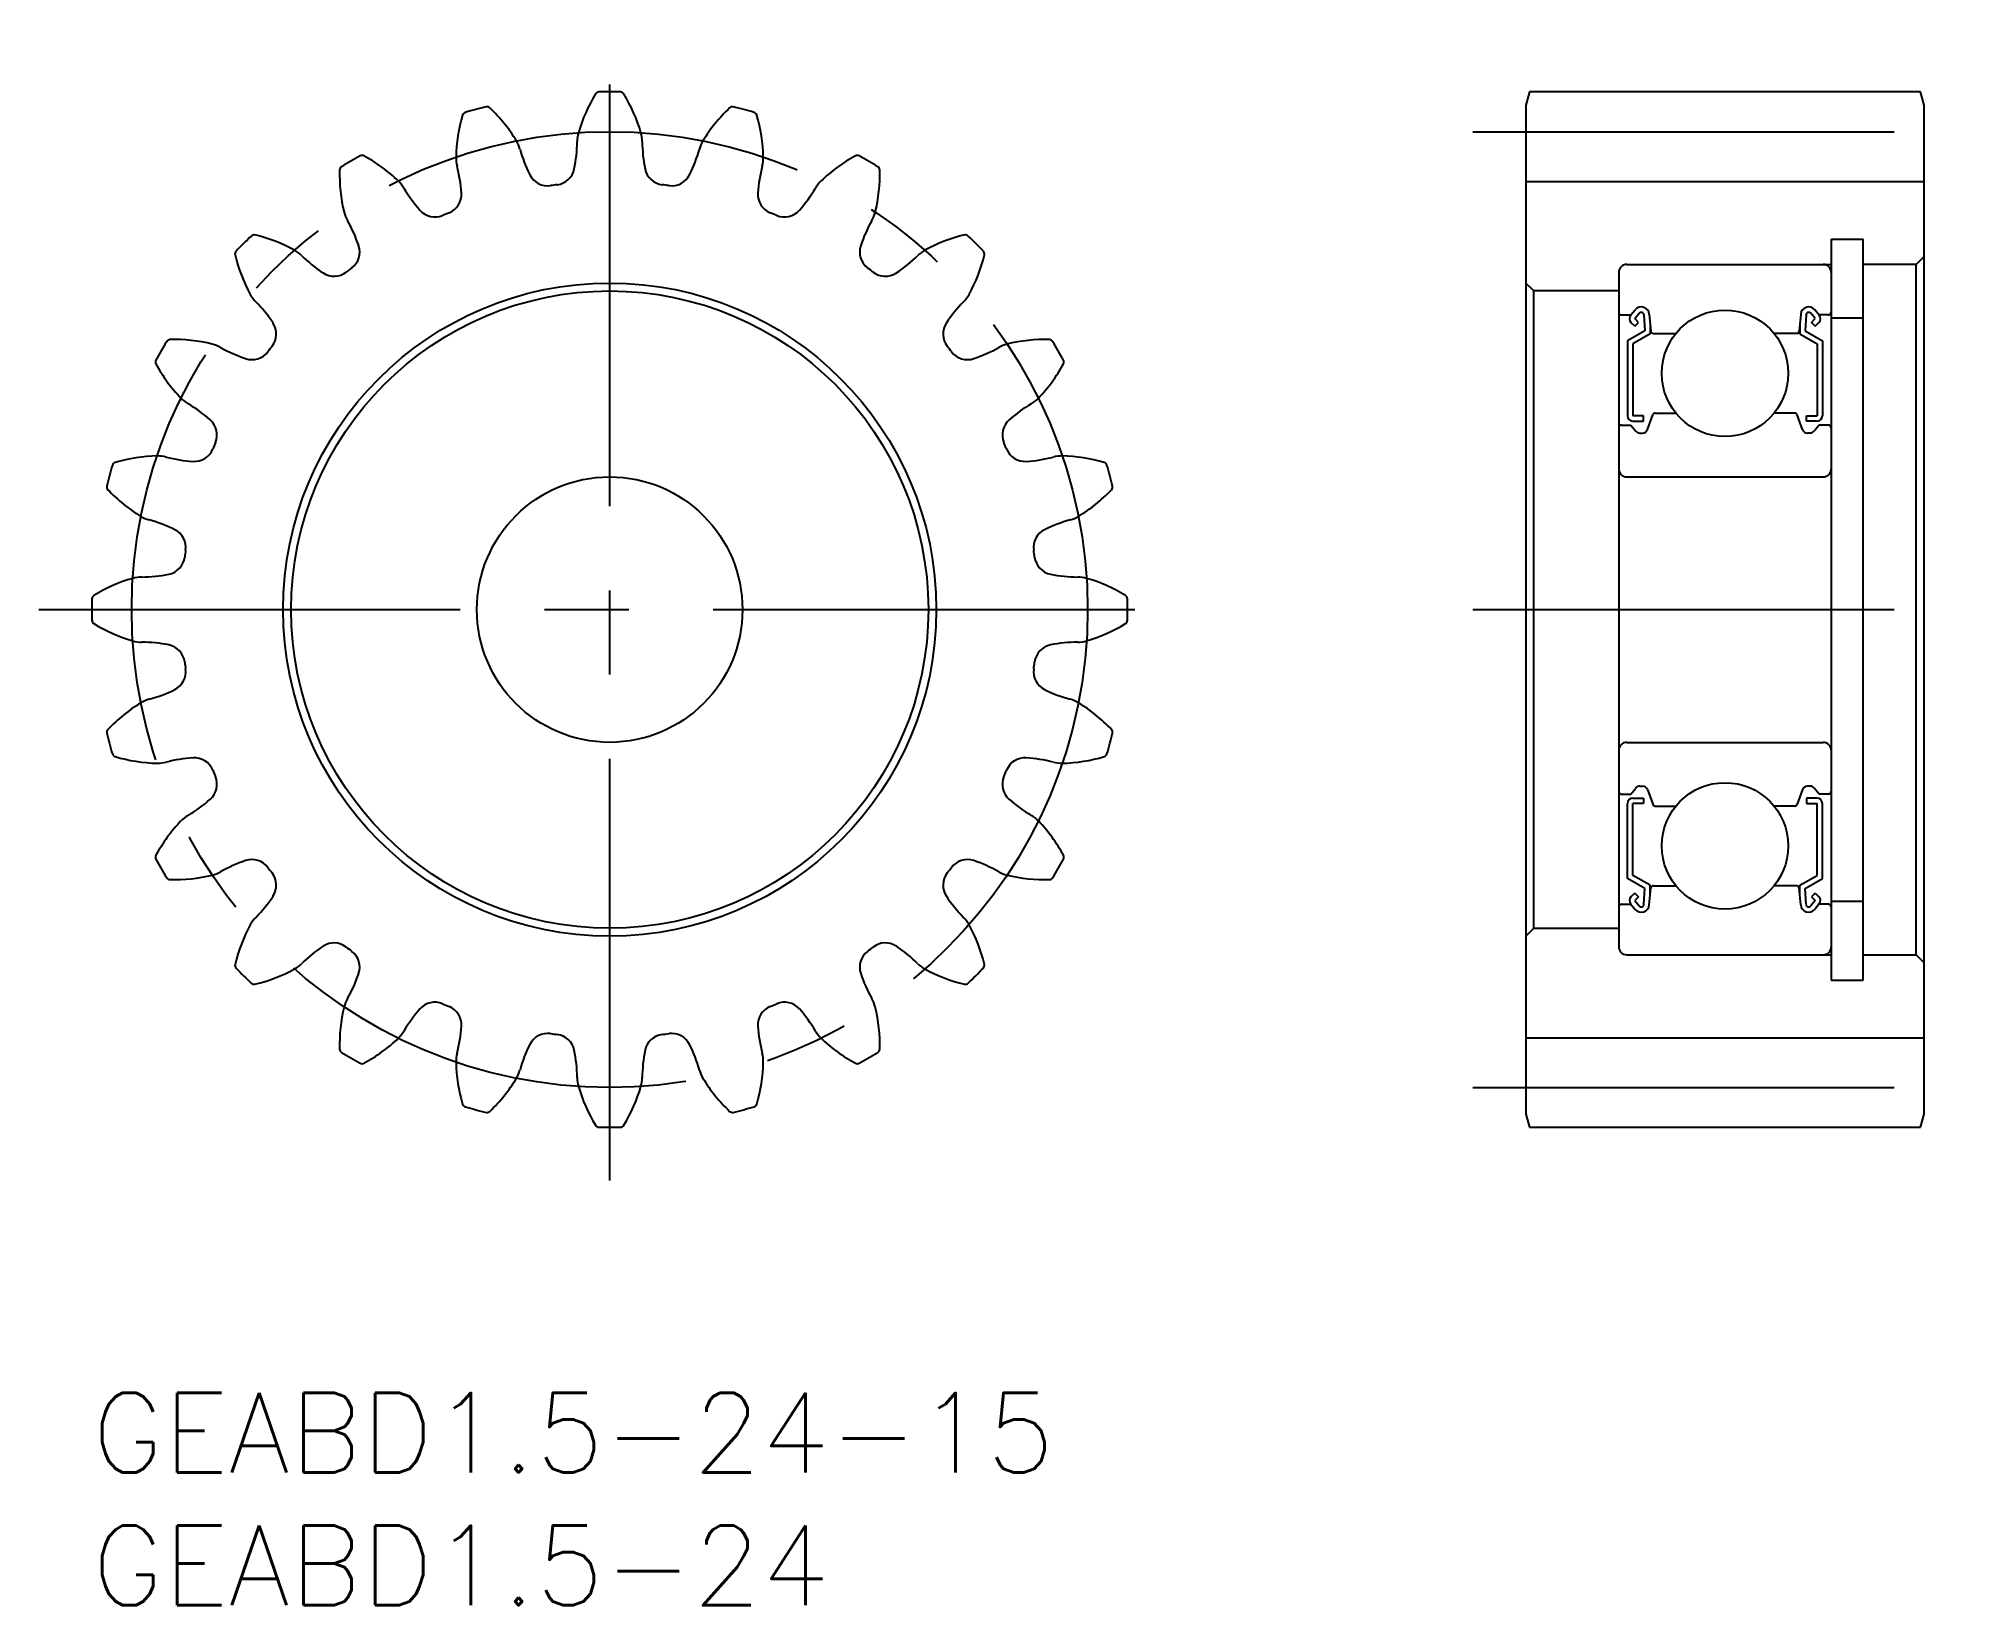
# Model space of a CAD drawing. Extents: x -2 to 71, y -8 to 51.
import ezdxf

# ---------------------------------------------------------------- set-up
doc = ezdxf.new("R2010")
doc.units = 0
doc.header["$LTSCALE"] = 0.5
doc.linetypes.add('CENTER', pattern=[50.8, 31.75, -6.35, 6.35, -6.35])
for name, color, linetype in [('MSM_CENTER', 1, 'CENTER'), ('MSM_CONTINUOUS', 7, 'CONTINUOUS'), ('MSM_PART_NUMBER', 7, 'CONTINUOUS')]:
    doc.layers.add(name, color=color, linetype=linetype)
doc.styles.get("Standard").update_dxf_attribs({"font": 'txt.shx', "height": 1, "bigfont": 'bigfont.shx'})

# ---------------------------------------------------------------- blocks, each defined once
blk = doc.blocks.new('*U3')
at = {"layer": 'MSM_PART_NUMBER'}
blk.add_text('GEABD1.5-24', height=3, dxfattribs=at).set_placement((0, -8))
blk = doc.blocks.new('*U4')
at = {"layer": 'MSM_PART_NUMBER'}
blk.add_text('GEABD1.5-24-15', height=3, dxfattribs=at).set_placement((0, -3))

msp = doc.modelspace()

# ---------------------------------------------------------------- linework, layer by layer
at = {"layer": 'MSM_CENTER'}
for p, q in [((19.5, 8), (19.5, 51)), ((52, 47.5), (71, 47.5)), ((-2, 29.5), (41, 29.5)), ((52, 29.5), (71, 29.5)), ((52, 11.5), (71, 11.5))]:
    msp.add_line(p, q, dxfattribs=at)
msp.add_circle((19.5, 29.5), 18, dxfattribs=at)
at = {"layer": 'MSM_CONTINUOUS'}
for p, q in [((54.134, 49), (54, 48.5)), ((68.866, 49), (54.134, 49)), ((69, 48.5), (68.866, 49)), ((54, 48.5), (54, 10.5)), ((69, 10.5), (69, 48.5)), ((54, 45.625), (69, 45.625)), ((65.5, 43.452), (65.5, 15.548)), ((65.5, 43.452), (66.7, 43.452)), ((66.7, 15.548), (66.7, 43.452)), ((57.8, 42.5), (65.5, 42.5)), ((68.7, 42.5), (66.7, 42.5)), ((69, 42.8), (68.7, 42.5)), ((68.7, 16.5), (68.7, 42.5)), ((54.3, 41.5), (54, 41.8)), ((57.5, 42.2), (57.5, 16.8)), ((57.5, 41.5), (54.3, 41.5)), ((54.3, 17.5), (54.3, 41.5)), ((57.6, 40.6), (57.96, 40.6)), ((57.948, 40.586), (58.119, 40.791)), ((58.102, 40.175), (57.96, 40.316)), ((58.102, 40.458), (58.272, 40.66)), ((58.243, 40.317), (58.102, 40.458)), ((58.102, 40.175), (58.243, 40.317)), ((58.448, 40.601), (58.481, 40.001)), ((58.648, 40.624), (58.703, 39.991)), ((58.681, 40.246), (58.681, 39.885)), ((64.352, 40.624), (64.297, 39.991)), ((64.319, 40.246), (64.319, 39.885)), ((64.552, 40.601), (64.519, 40.001)), ((64.898, 40.458), (64.728, 40.66)), ((64.757, 40.317), (64.898, 40.458)), ((64.898, 40.175), (64.757, 40.317)), ((65.052, 40.586), (64.881, 40.791)), ((64.898, 40.175), (65.04, 40.316)), ((65.4, 40.6), (65.04, 40.6)), ((65.5, 40.484), (66.7, 40.484)), ((58.481, 40.001), (57.831, 39.625)), ((57.831, 39.625), (57.831, 36.8)), ((58.681, 39.885), (58.031, 39.51)), ((58.031, 39.51), (58.031, 36.8)), ((58.803, 39.9), (59.651, 39.9)), ((64.197, 39.9), (63.349, 39.9)), ((64.319, 39.885), (64.969, 39.51)), ((64.519, 40.001), (65.169, 39.625)), ((64.969, 39.51), (64.969, 36.8)), ((65.169, 39.625), (65.169, 36.8)), ((58.431, 36.8), (58.031, 36.8)), ((58.031, 36.6), (58.431, 36.6)), ((58.431, 36.6), (58.431, 36.8)), ((58.579, 36.282), (58.78, 36.834)), ((58.874, 36.9), (59.651, 36.9)), ((64.126, 36.9), (63.349, 36.9)), ((64.421, 36.282), (64.22, 36.834)), ((64.569, 36.6), (64.569, 36.8)), ((64.569, 36.8), (64.969, 36.8)), ((64.969, 36.6), (64.569, 36.6)), ((57.6, 36.45), (57.95, 36.45)), ((57.95, 36.45), (58.142, 36.221)), ((58.295, 36.15), (58.391, 36.15)), ((64.705, 36.15), (64.609, 36.15)), ((65.05, 36.45), (64.858, 36.221)), ((65.4, 36.45), (65.05, 36.45)), ((57.8, 34.5), (65.2, 34.5)), ((57.8, 24.5), (65.2, 24.5)), ((57.95, 22.55), (58.142, 22.779)), ((58.295, 22.85), (58.391, 22.85)), ((58.579, 22.718), (58.78, 22.166)), ((64.421, 22.718), (64.22, 22.166)), ((64.705, 22.85), (64.609, 22.85)), ((65.05, 22.55), (64.858, 22.779)), ((57.6, 22.55), (57.95, 22.55)), ((57.831, 19.375), (57.831, 22.2)), ((58.031, 22.4), (58.431, 22.4)), ((58.031, 19.49), (58.031, 22.2)), ((58.431, 22.2), (58.031, 22.2)), ((58.431, 22.4), (58.431, 22.2)), ((58.874, 22.1), (59.651, 22.1)), ((64.126, 22.1), (63.349, 22.1)), ((64.569, 22.4), (64.569, 22.2)), ((64.969, 22.4), (64.569, 22.4)), ((64.569, 22.2), (64.969, 22.2)), ((64.969, 19.49), (64.969, 22.2)), ((65.4, 22.55), (65.05, 22.55)), ((65.169, 19.375), (65.169, 22.2)), ((58.481, 18.999), (57.831, 19.375)), ((58.681, 19.115), (58.031, 19.49)), ((58.448, 18.399), (58.481, 18.999)), ((58.648, 18.376), (58.703, 19.009)), ((58.681, 18.754), (58.681, 19.115)), ((58.803, 19.1), (59.651, 19.1)), ((64.197, 19.1), (63.349, 19.1)), ((64.352, 18.376), (64.297, 19.009)), ((64.319, 19.115), (64.969, 19.49)), ((64.319, 18.754), (64.319, 19.115)), ((64.519, 18.999), (65.169, 19.375)), ((64.552, 18.399), (64.519, 18.999)), ((57.6, 18.4), (57.96, 18.4)), ((57.948, 18.414), (58.119, 18.209)), ((58.102, 18.825), (57.96, 18.684)), ((58.102, 18.825), (58.243, 18.683)), ((58.243, 18.683), (58.102, 18.542)), ((58.102, 18.542), (58.272, 18.34)), ((64.898, 18.542), (64.728, 18.34)), ((64.898, 18.825), (64.757, 18.683)), ((64.757, 18.683), (64.898, 18.542)), ((65.052, 18.414), (64.881, 18.209)), ((64.898, 18.825), (65.04, 18.684)), ((65.4, 18.4), (65.04, 18.4)), ((65.5, 18.516), (66.7, 18.516)), ((54, 17.2), (54.3, 17.5)), ((54.3, 17.5), (57.5, 17.5)), ((57.8, 16.5), (65.5, 16.5)), ((66.7, 16.5), (68.7, 16.5)), ((68.7, 16.5), (69, 16.2)), ((65.5, 15.548), (66.7, 15.548)), ((54, 13.375), (69, 13.375)), ((54, 10.5), (54.134, 10)), ((68.866, 10), (69, 10.5)), ((54.134, 10), (68.866, 10))]:
    msp.add_line(p, q, dxfattribs=at)
for centre, radius in [((19.5, 29.5), 12.3), ((19.5, 29.5), 12), ((61.5, 38.4), 2.381), ((19.5, 29.5), 5), ((61.5, 20.6), 2.381)]:
    msp.add_circle(centre, radius, dxfattribs=at)
for centre, radius, start, end in [((24.083, 45.782), 6, 148.42247, 163.75), ((19.099, 48.846), 0.15, 91.18675, 148.42247), ((19.5, 29.5), 19.5, 88.81325, 91.18675), ((19.901, 48.846), 0.15, 31.57753, 88.81325), ((14.917, 45.782), 6, 16.25, 31.57753), ((14.106, 48.083), 0.15, 106.18672, 163.42247), ((19.5, 29.5), 19.5, 103.81325, 106.18675), ((14.88, 48.29), 0.15, 46.57753, 103.81312), ((10.859, 44.041), 6, 31.25, 46.57753), ((28.141, 44.041), 6, 133.42247, 148.75), ((24.12, 48.29), 0.15, 76.18675, 133.42247), ((19.5, 29.5), 19.5, 73.81325, 76.18675), ((24.894, 48.083), 0.15, 16.57753, 73.81325), ((19.713, 46.414), 6, 163.42247, 178.75), ((19.5, 47.118), 1.226, 163.75, 179.6765), ((19.5, 47.118), 1.226, 0.3235, 16.25), ((19.287, 46.414), 6, 1.25, 16.57753), ((14.94, 46.518), 1.226, 15.3235, 31.25), ((21.266, 48.251), 5.333, 195.3235, 206.4189), ((12.941, 47.155), 5.333, 348.5811, 359.6765), ((26.059, 47.155), 5.333, 180.3235, 191.41891), ((17.734, 48.251), 5.333, 333.5811, 344.6765), ((24.06, 46.518), 1.226, 148.75, 164.6765), ((15.328, 45.893), 6, 178.42247, 193.75), ((9.48, 46.054), 0.15, 121.18673, 178.42247), ((19.5, 29.5), 19.5, 118.81325, 121.18675), ((10.174, 46.454), 0.15, 61.57753, 118.81312), ((7.39, 41.31), 6, 46.25, 61.57753), ((14.94, 46.518), 1.226, 178.75, 194.6765), ((8.594, 44.856), 5.333, 3.5811, 14.6765), ((17.433, 46.248), 0.75, 277.0353, 348.58111), ((21.567, 46.248), 0.75, 191.41891, 262.9647), ((30.406, 44.856), 5.333, 165.3235, 176.41891), ((24.06, 46.518), 1.226, 345.3235, 1.25), ((31.61, 41.31), 6, 118.42247, 133.75), ((28.826, 46.454), 0.15, 61.18675, 118.42247), ((19.5, 29.5), 19.5, 58.81325, 61.18675), ((23.672, 45.893), 6, 346.25, 1.57753), ((29.52, 46.054), 0.15, 1.57753, 58.81325), ((10.691, 44.758), 1.226, 30.3235, 46.25), ((16.353, 48.07), 5.333, 210.3235, 221.4189), ((17.162, 46.212), 0.75, 206.41889, 277.9647), ((19.5, 29.5), 16.125, 97.0353, 97.9647), ((19.5, 29.5), 16.125, 82.0353, 82.9647), ((21.838, 46.212), 0.75, 262.0353, 333.58111), ((22.647, 48.07), 5.333, 318.5811, 329.6765), ((28.309, 44.758), 1.226, 133.75, 149.6765), ((12.916, 45.038), 0.75, 221.41889, 292.9647), ((13.169, 45.142), 0.75, 292.0353, 3.58111), ((25.831, 45.142), 0.75, 176.41892, 247.9647), ((26.084, 45.038), 0.75, 247.0353, 318.58111), ((10.691, 44.758), 1.226, 193.75, 209.6765), ((4.992, 41.51), 5.333, 18.5811, 29.6765), ((19.5, 29.5), 16.125, 112.0353, 112.9647), ((19.5, 29.5), 16.125, 67.0353, 67.9647), ((34.008, 41.51), 5.333, 150.3235, 161.41891), ((28.309, 44.758), 1.226, 330.3235, 346.25), ((19.5, 29.5), 19.5, 133.81325, 136.18675), ((6.104, 43.463), 0.15, 76.57753, 133.81312), ((4.746, 37.773), 6, 61.25, 76.57753), ((9.336, 42.971), 0.75, 307.0353, 18.58111), ((29.664, 42.971), 0.75, 161.41892, 232.9647), ((34.254, 37.773), 6, 103.42247, 118.75), ((32.896, 43.463), 0.15, 46.18674, 103.42247), ((19.5, 29.5), 19.5, 43.81325, 46.18675), ((5.537, 42.896), 0.15, 136.18673, 193.42247), ((11.227, 44.254), 6, 193.42247, 208.75), ((7.042, 41.958), 1.226, 45.3235, 61.25), ((11.654, 46.622), 5.333, 225.3235, 236.4189), ((19.5, 29.5), 16.125, 127.0353, 127.9647), ((19.5, 29.5), 16.125, 52.0353, 52.9647), ((27.346, 46.622), 5.333, 303.5811, 314.6765), ((31.958, 41.958), 1.226, 118.75, 134.6765), ((27.773, 44.254), 6, 331.25, 346.57753), ((33.463, 42.896), 0.15, 346.57753, 43.81325), ((57.8, 42.2), 0.3, 90, 180), ((65.2, 42.2), 0.3, 0, 90), ((9.119, 42.804), 0.75, 236.41889, 307.9647), ((29.881, 42.804), 0.75, 232.0353, 303.58111), ((7.042, 41.958), 1.226, 208.75, 224.6765), ((2.378, 37.346), 5.333, 33.5811, 44.6765), ((36.622, 37.346), 5.333, 135.3235, 146.41891), ((31.958, 41.958), 1.226, 315.3235, 331.25), ((58.349, 40.598), 0.3, 4.93539, 140.13695), ((64.651, 40.598), 0.3, 39.86305, 175.06461), ((6.196, 39.881), 0.75, 322.0353, 33.58111), ((32.804, 39.881), 0.75, 146.41892, 217.9647), ((57.6, 40.7), 0.1, 180, 270), ((58.102, 40.458), 0.2, 140.13695, 225.00202), ((58.349, 40.596), 0.1, 3.10166, 139.95027), ((64.651, 40.596), 0.1, 40.04973, 176.89834), ((64.898, 40.458), 0.2, 314.99798, 39.86305), ((65.4, 40.7), 0.1, 270, 0), ((19.5, 29.5), 19.5, 148.81325, 151.18675), ((2.946, 39.52), 0.15, 91.57753, 148.81312), ((3.107, 33.672), 6, 76.25, 91.57753), ((4.242, 38.309), 1.226, 60.3235, 76.25), ((34.758, 38.309), 1.226, 103.75, 119.6765), ((35.893, 33.672), 6, 88.42247, 103.75), ((36.054, 39.52), 0.15, 31.18675, 88.42247), ((19.5, 29.5), 19.5, 28.81325, 31.18675), ((58.803, 40), 0.1, 184.93539, 270), ((64.197, 40), 0.1, 270, 355.06461), ((2.546, 38.826), 0.15, 151.18673, 208.42247), ((7.69, 41.61), 6, 208.42247, 223.75), ((7.49, 44.008), 5.333, 240.3235, 251.4189), ((6.029, 39.664), 0.75, 251.41889, 322.9647), ((19.5, 29.5), 16.125, 142.0353, 142.9647), ((19.5, 29.5), 16.125, 37.0353, 37.9647), ((32.971, 39.664), 0.75, 217.0353, 288.58111), ((31.51, 44.008), 5.333, 288.5811, 299.6765), ((31.31, 41.61), 6, 316.25, 331.57753), ((36.454, 38.826), 0.15, 331.57753, 28.81325), ((4.242, 38.309), 1.226, 223.75, 239.6765), ((0.93, 32.647), 5.333, 48.5811, 59.6765), ((38.07, 32.647), 5.333, 120.3235, 131.41891), ((34.758, 38.309), 1.226, 300.3235, 316.25), ((3.962, 36.084), 0.75, 337.0353, 48.58111), ((35.038, 36.084), 0.75, 131.41892, 202.9647), ((58.031, 36.8), 0.2, 180, 270), ((58.874, 36.8), 0.1, 90, 159.99156), ((64.126, 36.8), 0.1, 20.00844, 90), ((64.969, 36.8), 0.2, 270, 0), ((19.5, 29.5), 16.125, 157.0353, 157.9647), ((19.5, 29.5), 16.125, 22.0353, 22.9647), ((57.6, 36.35), 0.1, 90, 180.81025), ((58.295, 36.35), 0.2, 219.97618, 270), ((58.391, 36.35), 0.2, 270, 339.99156), ((64.609, 36.35), 0.2, 200.00844, 270), ((64.705, 36.35), 0.2, 270, 320.02382), ((65.4, 36.35), 0.1, 359.18975, 90), ((2.586, 29.287), 6, 91.25, 106.57753), ((2.482, 34.06), 1.226, 75.3235, 91.25), ((4.144, 40.406), 5.333, 255.3235, 266.4189), ((3.858, 35.831), 0.75, 266.41889, 337.9647), ((35.142, 35.831), 0.75, 202.0353, 273.58111), ((34.856, 40.406), 5.333, 273.5811, 284.6765), ((36.518, 34.06), 1.226, 88.75, 104.6765), ((36.414, 29.287), 6, 73.42247, 88.75), ((19.5, 29.5), 19.5, 163.81325, 166.18675), ((0.917, 34.894), 0.15, 106.57753, 163.81312), ((38.083, 34.894), 0.15, 16.18674, 73.42247), ((19.5, 29.5), 19.5, 13.81325, 16.18675), ((57.8, 34.8), 0.3, 180, 270), ((65.2, 34.8), 0.3, 270, 0), ((0.71, 34.12), 0.15, 166.18673, 223.42247), ((4.959, 38.141), 6, 223.42247, 238.75), ((34.041, 38.141), 6, 301.25, 316.57753), ((38.29, 34.12), 0.15, 316.57753, 13.81325), ((2.482, 34.06), 1.226, 238.75, 254.6765), ((0.749, 27.734), 5.333, 63.5811, 74.6765), ((38.251, 27.734), 5.333, 105.3235, 116.41891), ((36.518, 34.06), 1.226, 285.3235, 301.25), ((2.788, 31.838), 0.75, 352.0353, 63.58111), ((36.212, 31.838), 0.75, 116.41892, 187.9647), ((2.752, 31.567), 0.75, 281.41889, 352.9647), ((19.5, 29.5), 16.125, 172.0353, 172.9647), ((19.5, 29.5), 16.125, 7.0353, 7.9647), ((36.248, 31.567), 0.75, 187.0353, 258.58111), ((3.218, 24.917), 6, 106.25, 121.57753), ((1.882, 29.5), 1.226, 90.3235, 106.25), ((1.845, 36.059), 5.333, 270.3235, 281.4189), ((37.155, 36.059), 5.333, 258.5811, 269.6765), ((37.118, 29.5), 1.226, 73.75, 89.6765), ((35.782, 24.917), 6, 58.42247, 73.75), ((0.154, 29.901), 0.15, 121.57753, 178.81312), ((38.846, 29.901), 0.15, 1.18674, 58.42247), ((19.5, 29.5), 19.5, 178.81325, 181.18675), ((19.5, 29.5), 19.5, 358.81325, 1.18675), ((0.154, 29.099), 0.15, 181.18674, 238.42247), ((3.218, 34.083), 6, 238.42247, 253.75), ((35.782, 34.083), 6, 286.25, 301.57753), ((38.846, 29.099), 0.15, 301.57753, 358.81325), ((1.882, 29.5), 1.226, 253.75, 269.6765), ((1.845, 22.941), 5.333, 78.5811, 89.6765), ((2.752, 27.433), 0.75, 7.0353, 78.58111), ((36.248, 27.433), 0.75, 101.41892, 172.9647), ((37.155, 22.941), 5.333, 90.3235, 101.41891), ((37.118, 29.5), 1.226, 270.3235, 286.25), ((2.788, 27.162), 0.75, 296.41889, 7.9647), ((19.5, 29.5), 16.125, 187.0353, 187.9647), ((36.212, 27.162), 0.75, 172.0353, 243.58111), ((19.5, 29.5), 16.125, 352.0353, 352.9647), ((0.749, 31.266), 5.333, 285.3235, 296.4189), ((38.251, 31.266), 5.333, 243.5811, 254.6765), ((4.959, 20.859), 6, 121.25, 136.57753), ((2.482, 24.94), 1.226, 105.3235, 121.25), ((36.518, 24.94), 1.226, 58.75, 74.6765), ((34.041, 20.859), 6, 43.42247, 58.75), ((0.71, 24.88), 0.15, 136.57753, 193.81312), ((19.5, 29.5), 19.5, 193.81325, 196.18675), ((19.5, 29.5), 19.5, 343.81325, 346.18675), ((38.29, 24.88), 0.15, 346.18674, 43.42247), ((57.8, 24.2), 0.3, 90, 180), ((65.2, 24.2), 0.3, 0, 90), ((0.917, 24.106), 0.15, 196.18674, 253.42247), ((2.586, 29.713), 6, 253.42247, 268.75), ((2.482, 24.94), 1.226, 268.75, 284.6765), ((4.144, 18.594), 5.333, 93.5811, 104.6765), ((3.858, 23.169), 0.75, 22.0353, 93.58111), ((19.5, 29.5), 16.125, 202.0353, 202.9647), ((19.5, 29.5), 16.125, 337.0353, 337.9647), ((35.142, 23.169), 0.75, 86.41892, 157.9647), ((34.856, 18.594), 5.333, 75.3235, 86.41891), ((36.518, 24.94), 1.226, 255.3235, 271.25), ((36.414, 29.713), 6, 271.25, 286.57753), ((38.083, 24.106), 0.15, 286.57753, 343.81325), ((3.962, 22.916), 0.75, 311.41889, 22.9647), ((35.038, 22.916), 0.75, 157.0353, 228.58111), ((57.6, 22.65), 0.1, 179.18975, 270), ((58.295, 22.65), 0.2, 90, 140.02382), ((58.391, 22.65), 0.2, 20.00844, 90), ((64.609, 22.65), 0.2, 90, 159.99156), ((64.705, 22.65), 0.2, 39.97618, 90), ((65.4, 22.65), 0.1, 270, 0.81025), ((0.93, 26.353), 5.333, 300.3235, 311.4189), ((38.07, 26.353), 5.333, 228.5811, 239.6765), ((58.031, 22.2), 0.2, 90, 180), ((58.874, 22.2), 0.1, 200.00844, 270), ((64.126, 22.2), 0.1, 270, 339.99156), ((64.969, 22.2), 0.2, 0, 90), ((7.69, 17.39), 6, 136.25, 151.57753), ((4.242, 20.691), 1.226, 120.3235, 136.25), ((34.758, 20.691), 1.226, 43.74999, 59.6765), ((31.31, 17.39), 6, 28.42247, 43.75), ((2.546, 20.174), 0.15, 151.57753, 208.81325), ((19.5, 29.5), 19.5, 208.81325, 211.18675), ((7.49, 14.992), 5.333, 108.5811, 119.6765), ((6.029, 19.336), 0.75, 37.0353, 108.58111), ((19.5, 29.5), 16.125, 217.0353, 217.9647), ((19.5, 29.5), 16.125, 322.0353, 322.9647), ((32.971, 19.336), 0.75, 71.41892, 142.9647), ((31.51, 14.992), 5.333, 60.3235, 71.41891), ((19.5, 29.5), 19.5, 328.81325, 331.18675), ((36.454, 20.174), 0.15, 331.18674, 28.42247), ((2.946, 19.48), 0.15, 211.18674, 268.42247), ((3.107, 25.328), 6, 268.42247, 283.75), ((4.242, 20.691), 1.226, 283.75, 299.6765), ((6.196, 19.119), 0.75, 326.41889, 37.9647), ((32.804, 19.119), 0.75, 142.0353, 213.58111), ((34.758, 20.691), 1.226, 240.3235, 256.25), ((35.893, 25.328), 6, 256.25, 271.57753), ((36.054, 19.48), 0.15, 271.57753, 328.81325), ((58.803, 19), 0.1, 90, 175.06461), ((64.197, 19), 0.1, 4.93539, 90), ((2.378, 21.654), 5.333, 315.3235, 326.4189), ((36.622, 21.654), 5.333, 213.5811, 224.6765), ((57.6, 18.3), 0.1, 90, 180), ((58.102, 18.542), 0.2, 134.99798, 219.86305), ((58.349, 18.402), 0.3, 219.86305, 355.06461), ((58.349, 18.404), 0.1, 220.04973, 356.89834), ((64.651, 18.402), 0.3, 184.93539, 320.13695), ((64.651, 18.404), 0.1, 183.10166, 319.95027), ((64.898, 18.542), 0.2, 320.13695, 45.00202), ((65.4, 18.3), 0.1, 0, 90), ((11.227, 14.746), 6, 151.25, 166.57753), ((7.042, 17.042), 1.226, 135.3235, 151.25), ((31.958, 17.042), 1.226, 28.75, 44.6765), ((27.773, 14.746), 6, 13.42247, 28.75), ((11.654, 12.378), 5.333, 123.5811, 134.6765), ((9.119, 16.196), 0.75, 52.0353, 123.58111), ((29.881, 16.196), 0.75, 56.41889, 127.9647), ((27.346, 12.378), 5.333, 45.3235, 56.4189), ((57.8, 16.8), 0.3, 180, 270), ((65.2, 16.8), 0.3, 270, 0), ((5.537, 16.104), 0.15, 166.57753, 223.81325), ((7.042, 17.042), 1.226, 298.75, 314.6765), ((19.5, 29.5), 16.125, 232.0353, 232.9647), ((9.336, 16.029), 0.75, 341.41889, 52.9647), ((29.664, 16.029), 0.75, 127.0353, 198.58111), ((19.5, 29.5), 16.125, 307.0353, 307.9647), ((31.958, 17.042), 1.226, 225.3235, 241.25), ((33.463, 16.104), 0.15, 316.18674, 13.42247), ((19.5, 29.5), 19.5, 223.81325, 226.18675), ((6.104, 15.537), 0.15, 226.18674, 283.42247), ((4.746, 21.227), 6, 283.42247, 298.75), ((4.992, 17.49), 5.333, 330.3235, 341.4189), ((34.008, 17.49), 5.333, 198.5811, 209.6765), ((34.254, 21.227), 6, 241.25, 256.57753), ((32.896, 15.537), 0.15, 256.57753, 313.81325), ((19.5, 29.5), 19.5, 313.81325, 316.18675), ((10.691, 14.242), 1.226, 150.3235, 166.25), ((12.916, 13.962), 0.75, 67.0353, 138.58111), ((19.5, 29.5), 16.125, 247.0353, 247.9647), ((19.5, 29.5), 16.125, 292.0353, 292.9647), ((26.084, 13.962), 0.75, 41.41889, 112.9647), ((28.309, 14.242), 1.226, 13.75, 29.6765), ((15.328, 13.107), 6, 166.25, 181.57753), ((16.353, 10.93), 5.333, 138.5811, 149.6765), ((13.169, 13.858), 0.75, 356.41889, 67.9647), ((25.831, 13.858), 0.75, 112.0353, 183.58111), ((22.647, 10.93), 5.333, 30.3235, 41.4189), ((23.672, 13.107), 6, 358.42247, 13.75), ((7.39, 17.69), 6, 298.42247, 313.75), ((10.691, 14.242), 1.226, 313.75, 329.6765), ((8.594, 14.144), 5.333, 345.3235, 356.4189), ((17.162, 12.788), 0.75, 82.0353, 153.58111), ((19.5, 29.5), 16.125, 262.0353, 262.9647), ((17.433, 12.752), 0.75, 11.41889, 82.9647), ((21.567, 12.752), 0.75, 97.0353, 168.58111), ((19.5, 29.5), 16.125, 277.0353, 277.9647), ((21.838, 12.788), 0.75, 26.41889, 97.9647), ((30.406, 14.144), 5.333, 183.5811, 194.6765), ((28.309, 14.242), 1.226, 210.3235, 226.25), ((31.61, 17.69), 6, 226.25, 241.57753), ((9.48, 12.946), 0.15, 181.57753, 238.81325), ((19.5, 29.5), 19.5, 238.81325, 241.18675), ((10.174, 12.546), 0.15, 241.18674, 298.42247), ((14.94, 12.482), 1.226, 165.3235, 181.25), ((19.713, 12.586), 6, 181.25, 196.57753), ((21.266, 10.749), 5.333, 153.5811, 164.6765), ((12.941, 11.845), 5.333, 0.3235, 11.4189), ((26.059, 11.845), 5.333, 168.5811, 179.6765), ((17.734, 10.749), 5.333, 15.3235, 26.4189), ((19.287, 12.586), 6, 343.42247, 358.75), ((24.06, 12.482), 1.226, 358.75, 14.6765), ((28.826, 12.546), 0.15, 241.57753, 298.81325), ((19.5, 29.5), 19.5, 298.81325, 301.18675), ((29.52, 12.946), 0.15, 301.18674, 358.42247), ((10.859, 14.959), 6, 313.42247, 328.75), ((14.94, 12.482), 1.226, 328.75, 344.6765), ((19.5, 11.882), 1.226, 180.3235, 196.25), ((19.5, 11.882), 1.226, 343.75, 359.6765), ((24.06, 12.482), 1.226, 195.3235, 211.25), ((28.141, 14.959), 6, 211.25, 226.57753), ((24.083, 13.218), 6, 196.25, 211.57753), ((14.917, 13.218), 6, 328.42247, 343.75), ((14.106, 10.917), 0.15, 196.57753, 253.81325), ((19.5, 29.5), 19.5, 253.81325, 256.18675), ((14.88, 10.71), 0.15, 256.18674, 313.42247), ((24.12, 10.71), 0.15, 226.57753, 283.81325), ((19.5, 29.5), 19.5, 283.81325, 286.18675), ((24.894, 10.917), 0.15, 286.18674, 343.42247), ((19.099, 10.154), 0.15, 211.57753, 268.81325), ((19.5, 29.5), 19.5, 268.81325, 271.18675), ((19.901, 10.154), 0.15, 271.18674, 328.42247)]:
    msp.add_arc(centre, radius, start, end, dxfattribs=at)

# ---------------------------------------------------------------- block references
for name in ['*U4', '*U3']:
    msp.add_blockref(name, (0, 0), dxfattribs=at)

doc.saveas('drawing.dxf')
